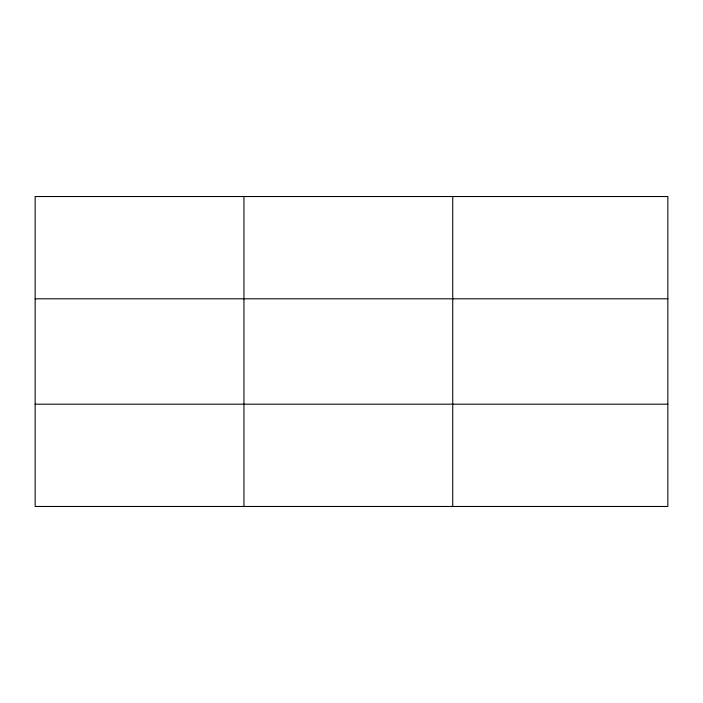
<?xml version="1.0" encoding="UTF-8"?>
<svg xmlns="http://www.w3.org/2000/svg" width="703" height="703" viewBox="0 0 703 703"><rect width="100%" height="100%" fill="white"/><g stroke="black" fill="none" stroke-linecap="round" stroke-linejoin="round"><path stroke-width="1.05" d="M243.941 506.476L243.941 196.524M452.732 506.476L452.732 196.524M667.85 298.81L667.85 196.524L35.15 196.524L35.15 506.476L667.85 506.476L667.85 298.81L35.15 298.81M35.15 404.19L667.85 404.19"/></g></svg>
